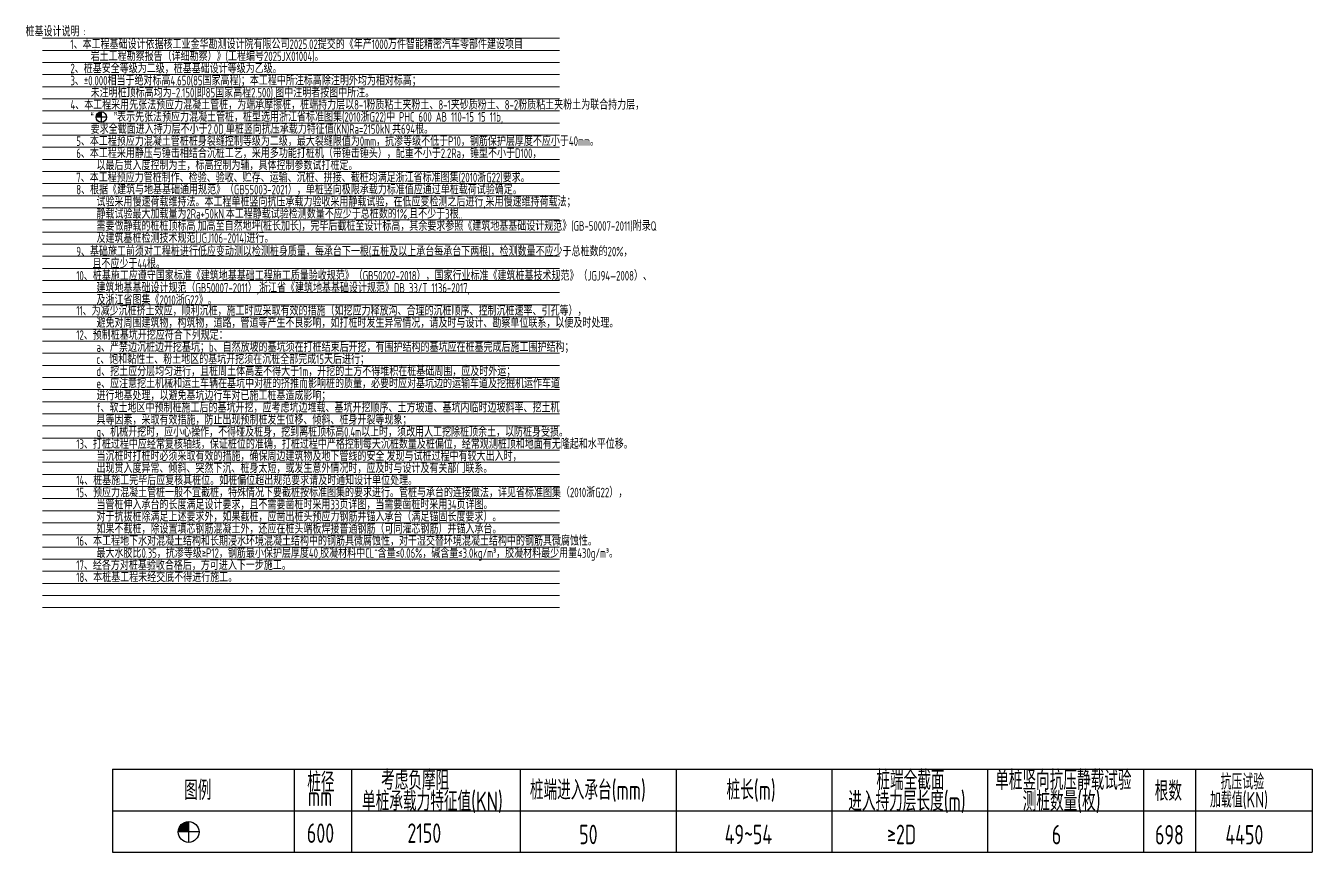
# Model space of a CAD drawing. Extents: x 2430613 to 2739493, y -1540945 to -971137.
# Drawn here: x 2601212 to 2675526, y -1060694 to -1012937 of the extents above; entities that cross this region are included whole.
import ezdxf

# ---------------------------------------------------------------- set-up
doc = ezdxf.new("R2010")
doc.units = 0
doc.header["$LTSCALE"] = 1000
doc.header["$MEASUREMENT"] = 0
doc.layers.get('0').update_dxf_attribs({"linetype": 'CONTINUOUS'})
for name, color, linetype in [('600直径桩', 4, 'CONTINUOUS'), ('S4-PILE-TEXT', 7, 'CONTINUOUS'), ('SHUOMING', 7, 'CONTINUOUS')]:
    doc.layers.add(name, color=color, linetype=linetype)
doc.layers.add('不打印图层', color=251, linetype='CONTINUOUS', plot=False)
doc.styles.add('TSSD_NORM', font='tssdeng.shx', dxfattribs={"width": 0.7, "bigfont": 'hztxt.shx'})
doc.styles.add('TSSD_Rein', font='Tssdeng.shx', dxfattribs={"width": 0.6, "height": 300, "bigfont": 'hztxt.shx'})

# ---------------------------------------------------------------- blocks, each defined once
blk = doc.blocks.new('600管桩')
at = {"layer": '600直径桩'}
h = blk.add_hatch(color=6, dxfattribs=at)
h.dxf.hatch_style = 1
h.paths.add_polyline_path([(1075283, 498746), (1075583, 498746), (1075583, 499046, 0.414214)])
at = {"layer": '600直径桩', "color": 6}
for p, q in [((1075883, 498746), (1075283, 498746)), ((1075583, 499046), (1075583, 498446))]:
    blk.add_line(p, q, dxfattribs=at)
blk.add_circle((1075583, 498746), 300, dxfattribs=at)
blk = doc.blocks.new('600Z')
at = {"layer": '600直径桩'}
h = blk.add_hatch(color=6, dxfattribs=at)
h.dxf.hatch_style = 1
h.paths.add_polyline_path([(-204995, -2276684, 0.414214), (-205295, -2276984), (-204995, -2276984)])
at = {"layer": '600直径桩', "color": 6}
for p, q in [((-204695, -2276984), (-205295, -2276984)), ((-204995, -2276684), (-204995, -2277284))]:
    blk.add_line(p, q, dxfattribs=at)
blk.add_circle((-204995, -2276984), 300, dxfattribs=at)

msp = doc.modelspace()

# ---------------------------------------------------------------- linework, layer by layer
for p, q in [((2606226.054, -1055894.228), (2606226.054, -1060694.228)), ((2606226.054, -1055894.228), (2675526.442, -1055894.228)), ((2616726.054, -1055894.228), (2616726.054, -1060694.228)), ((2620025.792, -1055894.228), (2620025.792, -1060694.228)), ((2629775.855, -1055894.228), (2629775.855, -1060694.228)), ((2638775.855, -1055894.228), (2638775.855, -1060694.228)), ((2647775.855, -1055894.228), (2647775.855, -1060694.228)), ((2656775.807, -1055894.228), (2656775.807, -1060694.228)), ((2665775.76, -1055894.228), (2665775.76, -1060694.228)), ((2675526.442, -1055894.228), (2675526.442, -1060694.228)), ((2606226.054, -1058294.228), (2675526.442, -1058294.228)), ((2606226.054, -1060694.228), (2675526.442, -1060694.228))]:
    msp.add_line(p, q)
at = {"layer": 'S4-PILE-TEXT'}
msp.add_line((2668776.442, -1055894.228), (2668776.442, -1060694.228), dxfattribs=at)
at = {"layer": '不打印图层', "color": 251, "lineweight": 0}
for p, q in [((2602183.936, -1013660.311), (2632042.009, -1013660.311)), ((2602183.936, -1014360.311), (2632042.009, -1014360.311)), ((2602183.936, -1015060.311), (2632042.009, -1015060.311)), ((2602183.936, -1015760.311), (2632042.009, -1015760.311)), ((2602183.936, -1016460.311), (2632042.009, -1016460.311)), ((2602183.936, -1017160.311), (2632042.009, -1017160.311)), ((2602183.936, -1017860.311), (2632042.009, -1017860.311)), ((2602183.936, -1018560.311), (2632042.009, -1018560.311)), ((2602183.936, -1019260.311), (2632042.009, -1019260.311)), ((2602183.936, -1019960.311), (2632042.009, -1019960.311)), ((2602183.936, -1020660.311), (2632042.009, -1020660.311)), ((2602183.936, -1021360.311), (2632042.009, -1021360.311)), ((2602183.936, -1022060.311), (2632042.009, -1022060.311)), ((2602183.936, -1022760.311), (2632042.009, -1022760.311)), ((2602183.936, -1023460.311), (2632042.009, -1023460.311)), ((2602183.936, -1024160.311), (2632042.009, -1024160.311)), ((2602183.936, -1024860.311), (2632042.009, -1024860.311)), ((2602183.936, -1025560.311), (2632042.009, -1025560.311)), ((2602183.936, -1026260.311), (2632042.009, -1026260.311)), ((2602183.936, -1026960.311), (2632042.009, -1026960.311)), ((2602183.936, -1027660.311), (2632042.009, -1027660.311)), ((2602183.936, -1028360.311), (2632042.009, -1028360.311)), ((2602183.936, -1029060.311), (2632042.009, -1029060.311)), ((2602183.936, -1029760.311), (2632042.009, -1029760.311)), ((2602183.936, -1030460.311), (2632042.009, -1030460.311)), ((2602183.936, -1031160.311), (2632042.009, -1031160.311)), ((2602183.936, -1031860.311), (2632042.009, -1031860.311)), ((2602183.936, -1032560.311), (2632042.009, -1032560.311)), ((2602183.936, -1033260.311), (2632042.009, -1033260.311)), ((2602183.936, -1033960.311), (2632042.009, -1033960.311)), ((2602183.936, -1034660.311), (2632042.009, -1034660.311)), ((2602183.936, -1035360.311), (2632042.009, -1035360.311)), ((2602183.936, -1036060.311), (2632042.009, -1036060.311)), ((2602183.936, -1036760.311), (2632042.009, -1036760.311)), ((2602183.936, -1037460.311), (2632042.009, -1037460.311)), ((2602183.936, -1038160.311), (2632042.009, -1038160.311)), ((2602183.936, -1038860.311), (2632042.009, -1038860.311)), ((2602183.936, -1039560.311), (2632042.009, -1039560.311)), ((2602183.936, -1040260.311), (2632042.009, -1040260.311)), ((2602183.936, -1040960.311), (2632042.009, -1040960.311)), ((2602183.936, -1041660.311), (2632042.009, -1041660.311)), ((2602183.936, -1042360.311), (2632042.009, -1042360.311)), ((2602183.936, -1043060.311), (2632042.009, -1043060.311)), ((2602183.936, -1043760.311), (2632042.009, -1043760.311)), ((2602183.936, -1044460.311), (2632042.009, -1044460.311)), ((2602183.936, -1045160.311), (2632042.009, -1045160.311)), ((2602183.936, -1045860.311), (2632042.009, -1045860.311)), ((2602183.936, -1046560.311), (2632042.009, -1046560.311))]:
    msp.add_line(p, q, dxfattribs=at)

# ---------------------------------------------------------------- block references
at = {"layer": '600直径桩', "color": 6}
msp.add_blockref('600管桩', (1529995.005, -1516958.863), dxfattribs=at)
at = {"layer": '600直径桩', "color": 6, "xscale": 2, "yscale": 2, "zscale": 2}
msp.add_blockref('600Z', (3020611.229, 3494446.035, -100), dxfattribs=at)

# ---------------------------------------------------------------- texts
at = {"layer": 'S4-PILE-TEXT', "style": 'TSSD_NORM', "width": 0.7}
for s, height, p in [('桩径', 1125, (2617471.301, -1057209.886)), ('考虑负摩阻', 1125, (2621738.269, -1057093.339)), ('桩端全截面', 1125, (2650347.738, -1057093.339)), ('单桩竖向抗压静载试验', 1125, (2657210.611, -1057093.339)), ('图例', 1125, (2610365.026, -1057674.816)), ('桩端进入承台(mm)', 1125, (2630331.944, -1057663.778)), ('桩长(m)', 1125, (2641690.859, -1057663.778)), ('根数', 1125, (2666425.034, -1057725.271)), ('抗压试验', 900, (2670225.208, -1057070.465)), ('mm', 1125, (2617508.842, -1058029.453)), ('单桩承载力特征值(KN)', 1125, (2620640.457, -1058312.568)), ('进入持力层长度(m)', 1125, (2648724.656, -1058312.568)), ('测桩数量(枚)', 1125, (2658800.209, -1058312.568)), ('加载值(KN)', 900, (2669616.707, -1058107.016)), ('600', 1125, (2617453.577, -1060151.053)), ('2150', 1125, (2623260.296, -1060151.053)), ('50', 1125, (2633183.147, -1060226.823)), ('49~54', 1125, (2641585.43, -1060226.823)), ('%%1472D', 1125, (2650967.632, -1060226.58)), ('6', 1125, (2660483.415, -1060237.502)), ('4450', 1125, (2670508.603, -1060243.393))]:
    msp.add_text(s, height=height, dxfattribs=at).set_placement(p)
at = {"layer": 'S4-PILE-TEXT', "color": 1, "style": 'TSSD_NORM', "width": 0.7}
msp.add_text('698', height=1125, dxfattribs=at).set_placement((2666442.992, -1060243.393))
at = {"layer": 'SHUOMING', "style": 'TSSD_Rein', "width": 0.7}
for s, p in [('桩基设计说明 :', (2601200.595, -1013547.021, 1150.576)), ('1、本工程基础设计依据核工业金华勘测设计院有限公司2025.02提交的《年产1000万件智能精密汽车零部件建设项目', (2603792.687, -1014280.628, 3.16)), ('     岩土工程勘察报告（详细勘察）》(工程编号2025JX01004)。', (2603792.687, -1014980.628, 3.16)), ('2、桩基安全等级为二级，桩基基础设计等级为乙级。', (2603792.687, -1015680.628, 3.16)), ('3、%%P0.000相当于绝对标高4.650(85国家高程)；本工程中所注标高除注明外均为相对标高；', (2603792.687, -1016380.628, 3.16)), ('4、本工程采用先张法预应力混凝土管桩，为端承摩擦桩，桩端持力层以8-1粉质粘土夹粉土、8-1夹砂质粉土、8-2粉质粘土夹粉土为联合持力层，', (2603792.687, -1017780.628, 3.16)), ('     “%%145     ”表示先张法预应力混凝土管桩，桩型选用浙江省标准图集(2010浙G22)中 PHC 600 AB 110-15 15 11b,', (2603792.687, -1018480.628, 3.16)), ('6、本工程采用静压与锤击相结合沉桩工艺，采用多功能打桩机（带锤击锤头），配重不小于2.2Ra，锤型不小于D100，', (2604130.498, -1020580.628, 6.32)), ('     以最后贯入度控制为主，标高控制为辅，具体控制参数试打桩定。', (2604130.498, -1021280.628, 6.32)), ('7、本工程预应力管桩制作、检验、验收、贮存、运输、沉桩、拼接、截桩均满足浙江省标准图集(2010浙G22)要求。', (2604130.498, -1021980.628, 6.32)), ('8、根据《建筑与地基基础通用规范》（GB55003-2021），单桩竖向极限承载力标准值应通过单桩载荷试验确定。', (2604130.498, -1022680.628, 6.32)), ('     试验采用慢速荷载维持法。本工程单桩竖向抗压承载力验收采用静载试验，在低应变检测之后进行,采用慢速维持荷载法；', (2604130.498, -1023380.628, 6.32)), ('     静载试验最大加载量为2Ra+50kN.本工程静载试验检测数量不应少于总桩数的1%%%,且不少于3根..', (2604130.498, -1024080.628, 6.32)), ('     需要做静载的桩桩顶标高,加高至自然地坪(桩长加长)，完毕后截桩至设计标高，其余要求参照《建筑地基基础设计规范》(GB-50007-2011)附录Q', (2604130.498, -1024780.628, 6.32)), ('     及建筑基桩检测技术规范(JGJ106-2014)进行。', (2604130.498, -1025480.628, 6.32)), ('9、基础施工前须对工程桩进行低应变动测以检测桩身质量，每承台下一根(五桩及以上承台每承台下两根)，检测数量不应少于总桩数的20%%%，', (2604130.498, -1026260.311, 6.32)), ('10、桩基施工应遵守国家标准《建筑地基基础工程施工质量验收规范》（GB50202-2018），国家行业标准《建筑桩基技术规范》（JGJ94—2008）、', (2604130.498, -1027660.311, 6.32)), ('     建筑地基基础设计规范（GB50007-2011）,浙江省《建筑地基基础设计规范》DB 33/T 1136-2017,', (2604130.498, -1028360.311, 6.32)), ('     及浙江省图集《2010浙G22》。', (2604130.498, -1029060.311, 6.32)), ('11、为减少沉桩挤土效应，顺利沉桩，施工时应采取有效的措施（如挖应力释放沟、合理的沉桩顺序、控制沉桩速率、引孔等），', (2604130.498, -1029680.628, 6.32)), ('     避免对周围建筑物，构筑物，道路，管道等产生不良影响，如打桩时发生异常情况，请及时与设计、勘察单位联系，以便及时处理。', (2604130.498, -1030380.628, 6.32)), ('12、预制桩基坑开挖应符合下列规定：', (2604130.498, -1031080.628, 6.32)), ('     a、严禁边沉桩边开挖基坑；b、自然放坡的基坑须在打桩结束后开挖，有围护结构的基坑应在桩基完成后施工围护结构；', (2604130.498, -1031780.628, 6.32)), ('     c、饱和黏性土、粉土地区的基坑开挖须在沉桩全部完成15天后进行；', (2604130.498, -1032480.628, 6.32)), ('     d、挖土应分层均匀进行，且桩周土体高差不得大于1m，开挖的土方不得堆积在桩基础周围，应及时外运；', (2604130.498, -1033180.628, 6.32)), ('     e、应注意挖土机械和运土车辆在基坑中对桩的挤推而影响桩的质量，必要时应对基坑边的运输车道及挖掘机运作车道', (2604130.498, -1033880.628, 6.32)), ('     进行地基处理，以避免基坑边行车对已施工桩基造成影响；', (2604130.498, -1034580.628, 6.32)), ('     f、软土地区中预制桩施工后的基坑开挖，应考虑坑边堆载、基坑开挖顺序、土方坡道、基坑内临时边坡斜率、挖土机', (2604130.498, -1035280.628, 6.32)), ('     具等因素，采取有效措施，防止出现预制桩发生位移、倾斜、桩身开裂等现象；', (2604130.498, -1035980.628, 6.32)), ('     g、机械开挖时，应小心操作，不得碰及桩身，挖到离桩顶标高0.4m以上时，须改用人工挖除桩顶余土，以防桩身受损。', (2604130.498, -1036680.628, 6.32)), ('13、打桩过程中应经常复核轴线，保证桩位的准确，打桩过程中严格控制每天沉桩数量及桩偏位，经常观测桩顶和地面有无隆起和水平位移。', (2604130.498, -1037380.628, 6.32)), ('     出现贯入度异常、倾斜、突然下沉、桩身太短，或发生意外情况时，应及时与设计及有关部门联系。', (2604130.498, -1038780.628, 6.32)), ('     当沉桩时打桩时必须采取有效的措施，确保周边建筑物及地下管线的安全,发现与试桩过程中有较大出入时，', (2604130.498, -1038080.628, 6.32)), ('14、桩基施工完毕后应复核其桩位。如桩偏位超出规范要求请及时通知设计单位处理。', (2604130.498, -1039480.628, 6.32)), ('15、预应力混凝土管桩一般不宜截桩，特殊情况下要截桩按标准图集的要求进行。管桩与承台的连接做法，详见省标准图集（2010浙G22）， ', (2604130.498, -1040180.628, 6.32)), ('     当管桩伸入承台的长度满足设计要求，且不需要凿桩时采用33页详图，当需要凿桩时采用34页详图。 ', (2604130.498, -1040880.628, 6.32)), ('     对于抗拔桩除满足上述要求外，如果截桩，应凿出桩头预应力钢筋并锚入承台（满足锚固长度要求）。 ', (2604130.498, -1041580.628, 6.32)), ('     如果不截桩，除设置填芯钢筋混凝土外，还应在桩头端板焊接普通钢筋（可同灌芯钢筋）并锚入承台。 ', (2604130.498, -1042280.628, 6.32)), ('16、本工程地下水对混凝土结构和长期浸水环境混凝土结构中的钢筋具微腐蚀性，对干湿交替环境混凝土结构中的钢筋具微腐蚀性。 ', (2604130.498, -1042980.628, 6.32)), ('     最大水胶比0.35，抗渗等级≥P12，钢筋最小保护层厚度40,胶凝材料中CL%%140-%%141含量%%1460.06%%%，碱含量%%1463.0kg/m%%1403%%141，胶凝材料最少用量430g/m%%1403%%141。', (2604130.498, -1043680.628, 6.32)), ('17、经各方对桩基验收合格后，方可进入下一步施工。', (2604130.498, -1044380.628, 6.32)), ('18、本桩基工程未经交底不得进行施工。', (2604130.498, -1045080.628, 6.32))]:
    msp.add_text(s, height=550, dxfattribs=at).set_placement(p)
at = {"layer": 'SHUOMING', "color": 1, "style": 'TSSD_Rein', "width": 0.7}
for s, p in [('     未注明桩顶标高均为-2.150(即85国家高程2.500),图中注明者按图中所注。', (2603792.687, -1017080.628, 3.16)), ('     要求全截面进入持力层不小于2.0D,单桩竖向抗压承载力特征值(KN)Ra=2150kN,共694根。', (2603792.687, -1019180.628, 3.16)), ('5、本工程预应力混凝土管桩桩身裂缝控制等级为二级，最大裂缝限值为0mm，抗渗等级不低于P10，钢筋保护层厚度不应小于40mm。', (2604130.498, -1019880.628, 6.32)), ('    且不应少于44根。', (2604130.498, -1026960.311, 6.32))]:
    msp.add_text(s, height=550, dxfattribs=at).set_placement(p)

doc.saveas('drawing.dxf')
